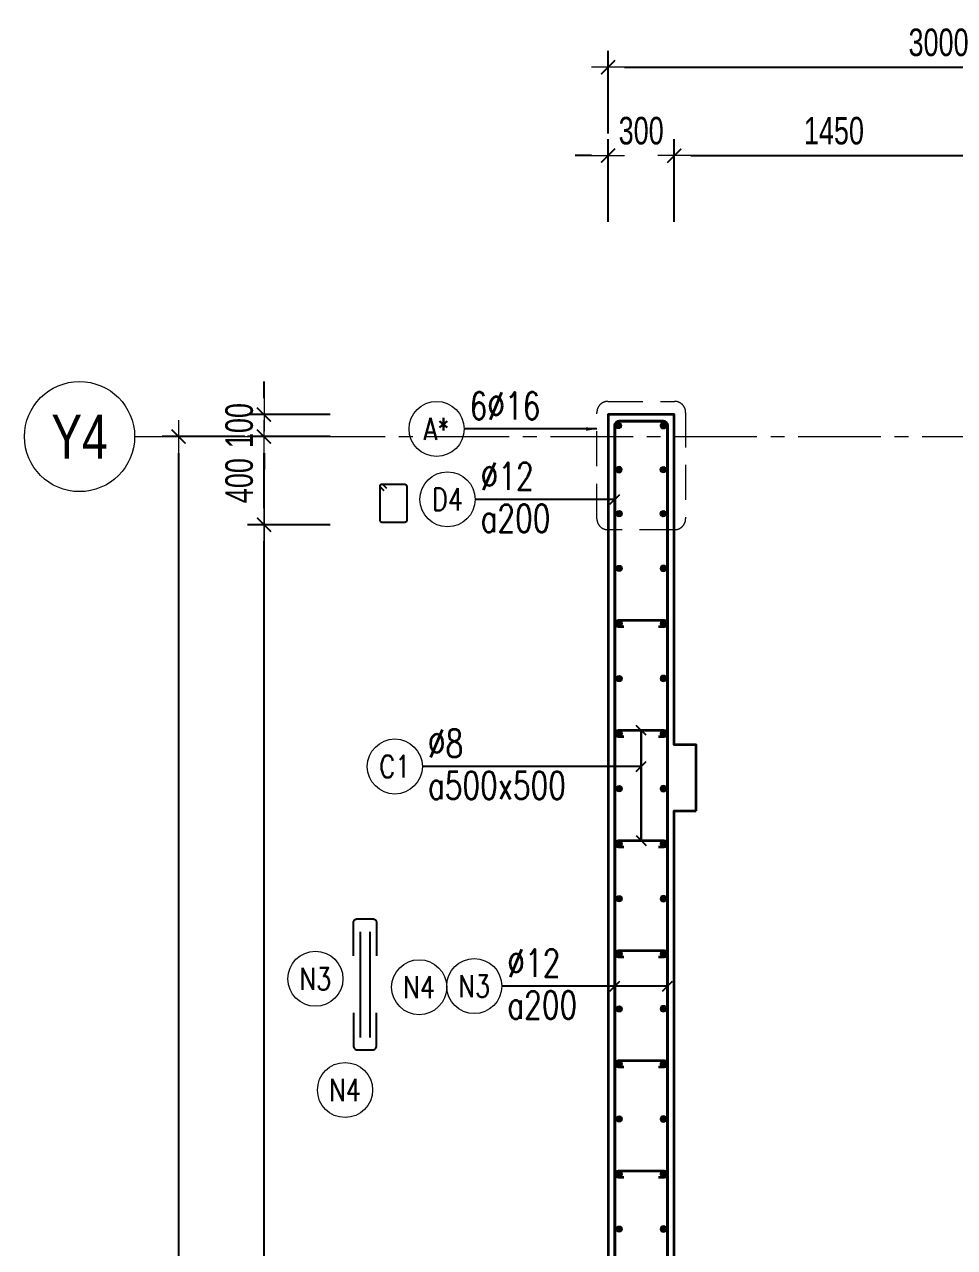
# Model space of a CAD drawing. Header units: millimetres. Extents: x 738475 to 1279438, y -34239 to 156422.
# Drawn here: x 1060104 to 1064326, y 16416 to 21970 of the extents above; entities that cross this region are included whole.
import ezdxf
from ezdxf.enums import TextEntityAlignment as Align

# ---------------------------------------------------------------- set-up
doc = ezdxf.new("R2010")
doc.units = ezdxf.units.MM
doc.header["$MEASUREMENT"] = 0
for name, pattern in [('HIDDEN', [9.525, 6.35, -3.175]), ('HIDDEN2', [4.7625, 3.175, -1.5875]), ('HT_Dim Grid$0$CENTER2', [1.125, 0.75, -0.125, 0.125, -0.125]), ('HT_Grid$0$CENTER2', [1.125, 0.75, -0.125, 0.125, -0.125])]:
    doc.linetypes.add(name, pattern=pattern)
doc.layers.get('0').update_dxf_attribs({"lineweight": 20})
doc.layers.get('Defpoints').update_dxf_attribs({"color": 151, "lineweight": 9})
doc.layers.add('Hidden', color=9, linetype='HIDDEN')
doc.layers.add('Ligature', color=1, linetype='Continuous')
for name, color, linetype, lineweight in [('HT_Dim Grid$0$NDC_S_AXIS', 5, 'HT_Dim Grid$0$CENTER2', 13), ('HT_Dim Grid$0$NDC_S_SYMBOL', 1, 'Continuous', 15), ('HT_Dim Grid$0$NDC_S_TEXT SYMBOL', 7, 'Continuous', 20), ('HT_Grid$0$NDC_S_AXIS', 5, 'HT_Grid$0$CENTER2', 13), ('KC-LEADER', 153, 'Continuous', 18), ('KC-THEP', 6, 'Continuous', 40), ('NDC_S_DIM', 1, 'Continuous', 15), ('NDC_S_HIDDEN', 8, 'HIDDEN2', 13), ('NDC_S_LEADER', 1, 'Continuous', 15), ('NDC_S_REBAR', 4, 'Continuous', 35), ('NDC_S_STIRRUP', 4, 'Continuous', 40), ('NDC_S_VN TEXT', 7, 'Continuous', 20), ('NDC_S_WALL', 6, 'Continuous', 35)]:
    doc.layers.add(name, color=color, linetype=linetype, lineweight=lineweight)
doc.styles.add('HT_Dim Grid$0$NDC_ANNO', font='', dxfattribs={"width": 0.8})
doc.styles.add('NDC_ARIAL', font='arial.ttf', dxfattribs={"width": 0.85})
doc.styles.add('NDC_DIM', font='', dxfattribs={"width": 0.75})
doc.styles.add('NDC_EN TXT', font='romans.shx', dxfattribs={"width": 0.8})
doc.styles.get('HT_Dim Grid$0$NDC_ANNO').set_extended_font_data('Dotum')
doc.styles.get('NDC_DIM').set_extended_font_data('Dotum')
doc.dimstyles.new('NDC_1-50', dxfattribs={"dimscale": 50, "dimtxt": 2.5, "dimasz": 1, "dimexe": 1.5, "dimexo": 0, "dimgap": 0.8, "dimtad": 1, "dimdec": 0, "dimdsep": 46, "dimtxsty": 'NDC_ARIAL', "dimblk": 'DIMMARK', "dimcen": 49999.938995, "dimdle": 1.5, "dimclrd": 1, "dimclre": 1, "dimclrt": 3, "dimadec": 0, "dimazin": 0, "dimtfac": 1, "dimtdec": 0, "dimtix": 1, "dimtmove": 2, "dimatfit": 3, "dimfxl": 1, "dimarcsym": 0})
doc.dimstyles.new('NDC_dim_30', dxfattribs={"dimscale": 30, "dimtxt": 2.5, "dimasz": 1.5, "dimexe": 1.5, "dimexo": 2.5, "dimgap": 1, "dimtad": 1, "dimdec": 0, "dimzin": 0, "dimdsep": 46, "dimtxsty": 'NDC_DIM', "dimblk": 'DIMMARK', "dimcen": 0.09, "dimdle": 1.2, "dimclrd": 1, "dimclre": 1, "dimclrt": 3, "dimadec": 0, "dimazin": 0, "dimtfac": 1, "dimtdec": 0, "dimtix": 1, "dimtofl": 0, "dimtmove": 0, "dimatfit": 3, "dimfxl": 6, "dimfxlon": 1, "dimtolj": 1, "dimtzin": 0, "dimarcsym": 0})
doc.dimstyles.new('NDC_dim_50', dxfattribs={"dimscale": 50, "dimtxt": 2.5, "dimasz": 1.5, "dimexe": 1.5, "dimexo": 2.5, "dimgap": 1, "dimtad": 1, "dimdec": 0, "dimzin": 0, "dimdsep": 46, "dimtxsty": 'NDC_DIM', "dimblk": 'DIMMARK', "dimcen": 0.09, "dimdle": 1.2, "dimclrd": 1, "dimclre": 1, "dimclrt": 3, "dimadec": 0, "dimazin": 0, "dimtfac": 1, "dimtdec": 0, "dimtix": 1, "dimtofl": 0, "dimtmove": 0, "dimatfit": 3, "dimfxl": 6, "dimfxlon": 1, "dimtolj": 1, "dimtzin": 0, "dimarcsym": 0})

# ---------------------------------------------------------------- blocks, each defined once
blk = doc.blocks.new('THEP')
at = {"layer": 'KC-LEADER', "color": 6}
blk.add_circle((0, 0), 14, dxfattribs=at)
at = {"layer": 'KC-THEP'}
for p, q in [((-14, 0), (14, 0)), ((9.9, 9.9), (-9.9, -9.9)), ((-9.9, 9.9), (9.9, -9.9)), ((0, 14), (0, -14))]:
    blk.add_line(p, q, dxfattribs=at)
blk = doc.blocks.new('A$C7BC65A55')
at = {"layer": 'Ligature'}
for p, q in [((-15.2, 372, 0), (-15.2, 38.5, 0)), ((15.2, 372, 0), (15.2, 38.5, 0))]:
    blk.add_line(p, q, dxfattribs=at)
for points in [[(-36.2, 296.5), (-36.2, 400.9, -0.414214), (-24, 413.1), (24, 413.1, -0.414214), (36.2, 400.9), (36.2, 296.5)], [(-36.2, 116.5), (-36.2, 12.2, 0.414214), (-24, 0), (24, 0, 0.414214), (36.2, 12.2), (36.2, 116.5)]]:
    blk.add_lwpolyline(points, format="xyb", dxfattribs=at)
blk = doc.blocks.new('DIMMARK')
at = {"layer": 'NDC_S_DIM', "color": 1}
blk.add_line((-1.5, 0), (1, 0), dxfattribs=at)
at = {"layer": 'NDC_S_DIM', "color": 2, "const_width": 0.1}
blk.add_lwpolyline([(-0.424, -0.424), (0.424, 0.424)], dxfattribs=at)
blk = doc.blocks.new('*U11')
blk.add_circle((-2.5, 0), 2.5)
at = {"layer": 'NDC_S_VN TEXT', "color": 3, "style": 'NDC_EN TXT', "width": 0.75}
for tag, p in [('DK1', (0.5, 0.85)), ('KC1', (0.5, -2.97))]:
    blk.add_attdef(tag, p, '', height=2.5, dxfattribs=at)
at = {"layer": 'NDC_S_VN TEXT', "color": 7, "style": 'NDC_EN TXT', "width": 0.8}
blk.add_attdef('SH2', text='', height=2, dxfattribs=at).set_placement((-2.5, 0), align=Align.MIDDLE)
blk = doc.blocks.new('*U12')
blk.add_circle((-2.5, 0), 2.5)
at = {"layer": 'NDC_S_VN TEXT', "color": 3, "style": 'NDC_EN TXT', "width": 0.75}
for tag, p in [('DK1', (0.5, 0.85)), ('KC1', (0.5, -2.97))]:
    blk.add_attdef(tag, p, '', height=2.5, dxfattribs=at)
at = {"layer": 'NDC_S_VN TEXT', "color": 7, "style": 'NDC_EN TXT', "width": 0.8}
blk.add_attdef('SH2', text='', height=2, dxfattribs=at).set_placement((-2.5, 0), align=Align.MIDDLE)
blk = doc.blocks.new('*U13')
blk.add_circle((-2.5, 0), 2.5)
at = {"layer": 'NDC_S_VN TEXT', "color": 3, "style": 'NDC_EN TXT', "width": 0.75}
blk.add_attdef('DK1', (0.5, 0.85), '', height=2.5, dxfattribs=at)
at = {"layer": 'NDC_S_VN TEXT', "color": 7, "style": 'NDC_EN TXT', "width": 0.8}
blk.add_attdef('SH2', text='', height=2, dxfattribs=at).set_placement((-2.5, 0), align=Align.MIDDLE)
blk = doc.blocks.new('*D926')
at = {"layer": 'Defpoints', "color": 0, "ltscale": 200, "transparency": 16777216}
for p in [(1063053.3, 21374), (1062753.3, 20198.3), (1063053.3, 19698.3)]:
    blk.add_point(p, dxfattribs=at)
at = {"layer": 'NDC_S_DIM', "color": 1, "lineweight": -2, "ltscale": 200, "transparency": 16777216}
for p, q in [((1062753.3, 21074), (1062753.3, 21449)), ((1063053.3, 21074), (1063053.3, 21449)), ((1062678.3, 21374), (1062603.3, 21374)), ((1063128.3, 21374), (1063203.3, 21374))]:
    blk.add_line(p, q, dxfattribs=at)
at = {"layer": 'NDC_S_DIM', "color": 1, "lineweight": -2, "ltscale": 200, "transparency": 16777216, "xscale": 75, "yscale": 75, "zscale": 75}
blk.add_blockref('DIMMARK', (1062753.3, 21374), dxfattribs=at)
at = {"layer": 'NDC_S_DIM', "color": 1, "lineweight": -2, "ltscale": 200, "transparency": 16777216, "xscale": 75, "yscale": 75, "zscale": 75, "rotation": 180}
blk.add_blockref('DIMMARK', (1063053.3, 21374), dxfattribs=at)
at = {"layer": 'NDC_S_DIM', "color": 3, "ltscale": 200, "transparency": 16777216, "insert": (1062903.3, 21486.6), "char_height": 125, "attachment_point": 5, "style": 'NDC_DIM'}
blk.add_mtext('\\A1;300', dxfattribs=at)
blk = doc.blocks.new('*D927')
at = {"layer": 'Defpoints', "color": 0, "ltscale": 200, "transparency": 16777216}
for p in [(1064503.3, 21374), (1063053.3, 20198.3), (1064503.3, 20198.3)]:
    blk.add_point(p, dxfattribs=at)
at = {"layer": 'NDC_S_DIM', "color": 1, "lineweight": -2, "ltscale": 200, "transparency": 16777216}
for p, q in [((1063053.3, 21074), (1063053.3, 21449)), ((1064503.3, 21074), (1064503.3, 21449)), ((1063128.3, 21374), (1064428.3, 21374))]:
    blk.add_line(p, q, dxfattribs=at)
at = {"layer": 'NDC_S_DIM', "color": 1, "lineweight": -2, "ltscale": 200, "transparency": 16777216, "xscale": 75, "yscale": 75, "zscale": 75, "rotation": 180}
blk.add_blockref('DIMMARK', (1063053.3, 21374), dxfattribs=at)
at = {"layer": 'NDC_S_DIM', "color": 1, "lineweight": -2, "ltscale": 200, "transparency": 16777216, "xscale": 75, "yscale": 75, "zscale": 75}
blk.add_blockref('DIMMARK', (1064503.3, 21374), dxfattribs=at)
at = {"layer": 'NDC_S_DIM', "color": 3, "ltscale": 200, "transparency": 16777216, "insert": (1063778.3, 21486.6), "char_height": 125, "attachment_point": 5, "style": 'NDC_DIM'}
blk.add_mtext('\\A1;1450', dxfattribs=at)
blk = doc.blocks.new('*D937')
at = {"layer": 'Defpoints', "color": 0, "ltscale": 200, "transparency": 16777216}
for p in [(1065753.3, 21775.1), (1062753.3, 21074), (1065753.3, 21074)]:
    blk.add_point(p, dxfattribs=at)
at = {"layer": 'NDC_S_DIM', "color": 1, "lineweight": -2, "ltscale": 200, "transparency": 16777216}
for p, q in [((1062753.3, 21475.1), (1062753.3, 21850.1)), ((1065753.3, 21475.1), (1065753.3, 21850.1)), ((1062828.3, 21775.1), (1065678.3, 21775.1))]:
    blk.add_line(p, q, dxfattribs=at)
at = {"layer": 'NDC_S_DIM', "color": 1, "lineweight": -2, "ltscale": 200, "transparency": 16777216, "xscale": 75, "yscale": 75, "zscale": 75, "rotation": 180}
blk.add_blockref('DIMMARK', (1062753.3, 21775.1), dxfattribs=at)
at = {"layer": 'NDC_S_DIM', "color": 1, "lineweight": -2, "ltscale": 200, "transparency": 16777216, "xscale": 75, "yscale": 75, "zscale": 75}
blk.add_blockref('DIMMARK', (1065753.3, 21775.1), dxfattribs=at)
at = {"layer": 'NDC_S_DIM', "color": 3, "ltscale": 200, "transparency": 16777216, "insert": (1064253.3, 21887.7), "char_height": 125, "attachment_point": 5, "style": 'NDC_DIM'}
blk.add_mtext('\\A1;3000', dxfattribs=at)
blk = doc.blocks.new('*D939')
at = {"layer": 'Defpoints', "color": 0, "ltscale": 200, "transparency": 16777216}
for p in [(1061191.5, 19698.3), (1062753.3, 19698.3), (1062753.3, 11498.3)]:
    blk.add_point(p, dxfattribs=at)
at = {"layer": 'NDC_S_DIM', "color": 1, "lineweight": -2, "ltscale": 200, "transparency": 16777216}
for p, q in [((1061491.5, 19698.3), (1061116.5, 19698.3)), ((1061191.5, 11573.3), (1061191.5, 19623.3)), ((1061491.5, 11498.3), (1061116.5, 11498.3))]:
    blk.add_line(p, q, dxfattribs=at)
at = {"layer": 'NDC_S_DIM', "color": 1, "lineweight": -2, "ltscale": 200, "transparency": 16777216, "xscale": 75, "yscale": 75, "zscale": 75}
for p, rotation in [((1061191.5, 19698.3), 90), ((1061191.5, 11498.3), 270)]:
    blk.add_blockref('DIMMARK', p, dxfattribs=dict(at, rotation=rotation))
at = {"layer": 'NDC_S_DIM', "color": 3, "ltscale": 200, "transparency": 16777216, "insert": (1061079, 15598.3), "char_height": 125, "attachment_point": 5, "rotation": 90, "style": 'NDC_DIM'}
blk.add_mtext('\\A1;8200', dxfattribs=at)
blk = doc.blocks.new('*D940')
at = {"layer": 'Defpoints', "color": 0, "ltscale": 200, "transparency": 16777216}
for p in [(1061191.5, 20098.3), (1062753.3, 20098.3), (1062753.3, 19698.3)]:
    blk.add_point(p, dxfattribs=at)
at = {"layer": 'NDC_S_DIM', "color": 1, "lineweight": -2, "ltscale": 200, "transparency": 16777216}
for p, q in [((1061491.5, 20098.3), (1061116.5, 20098.3)), ((1061191.5, 19773.3), (1061191.5, 20023.3)), ((1061491.5, 19698.3), (1061116.5, 19698.3))]:
    blk.add_line(p, q, dxfattribs=at)
at = {"layer": 'NDC_S_DIM', "color": 1, "lineweight": -2, "ltscale": 200, "transparency": 16777216, "xscale": 75, "yscale": 75, "zscale": 75}
for p, rotation in [((1061191.5, 20098.3), 90), ((1061191.5, 19698.3), 270)]:
    blk.add_blockref('DIMMARK', p, dxfattribs=dict(at, rotation=rotation))
at = {"layer": 'NDC_S_DIM', "color": 3, "ltscale": 200, "transparency": 16777216, "insert": (1061079, 19898.3), "char_height": 125, "attachment_point": 5, "rotation": 90, "style": 'NDC_DIM'}
blk.add_mtext('\\A1;400', dxfattribs=at)
blk = doc.blocks.new('*D941')
at = {"layer": 'Defpoints', "color": 0, "ltscale": 200, "transparency": 16777216}
for p in [(1060804, 20098.3), (1062753.3, 20098.3), (1062753.3, 11098.3)]:
    blk.add_point(p, dxfattribs=at)
at = {"layer": 'NDC_S_DIM', "color": 1, "lineweight": -2, "ltscale": 200, "transparency": 16777216}
for p, q in [((1061104, 20098.3), (1060729, 20098.3)), ((1060804, 11173.3), (1060804, 20023.3)), ((1061104, 11098.3), (1060729, 11098.3))]:
    blk.add_line(p, q, dxfattribs=at)
at = {"layer": 'NDC_S_DIM', "color": 1, "lineweight": -2, "ltscale": 200, "transparency": 16777216, "xscale": 75, "yscale": 75, "zscale": 75}
for p, rotation in [((1060804, 20098.3), 90), ((1060804, 11098.3), 270)]:
    blk.add_blockref('DIMMARK', p, dxfattribs=dict(at, rotation=rotation))
at = {"layer": 'NDC_S_DIM', "color": 3, "ltscale": 200, "transparency": 16777216, "insert": (1060691.4, 15598.3), "char_height": 125, "attachment_point": 5, "rotation": 90, "style": 'NDC_DIM'}
blk.add_mtext('\\A1;9000', dxfattribs=at)
blk = doc.blocks.new('*U20')
at = {"layer": 'HT_Dim Grid$0$NDC_S_SYMBOL'}
blk.add_line((5, 0), (9, 0), dxfattribs=at)
blk.add_circle((0, 0), 5, dxfattribs=at)
at = {"layer": 'HT_Dim Grid$0$NDC_S_TEXT SYMBOL', "color": 7, "style": 'HT_Dim Grid$0$NDC_ANNO', "width": 0.8}
blk.add_attdef('GRID', text='', height=4, rotation=270, dxfattribs=at).set_placement((0, 0), align=Align.MIDDLE)
blk = doc.blocks.new('*D945')
at = {"layer": 'Defpoints', "color": 0, "ltscale": 200, "transparency": 16777216}
for p in [(1061191.5, 20198.3), (1062753.3, 20198.3), (1062753.3, 20098.3)]:
    blk.add_point(p, dxfattribs=at)
at = {"layer": 'NDC_S_DIM', "color": 1, "lineweight": -2, "ltscale": 200, "transparency": 16777216}
for p, q in [((1061191.5, 20273.3), (1061191.5, 20348.3)), ((1061491.5, 20198.3), (1061116.5, 20198.3)), ((1061491.5, 20098.3), (1061116.5, 20098.3)), ((1061191.5, 20023.3), (1061191.5, 19948.3))]:
    blk.add_line(p, q, dxfattribs=at)
at = {"layer": 'NDC_S_DIM', "color": 1, "lineweight": -2, "ltscale": 200, "transparency": 16777216, "xscale": 75, "yscale": 75, "zscale": 75}
for p, rotation in [((1061191.5, 20198.3), 270), ((1061191.5, 20098.3), 90)]:
    blk.add_blockref('DIMMARK', p, dxfattribs=dict(at, rotation=rotation))
at = {"layer": 'NDC_S_DIM', "color": 3, "ltscale": 200, "transparency": 16777216, "insert": (1061079, 20148.3), "char_height": 125, "attachment_point": 5, "rotation": 90, "style": 'NDC_DIM'}
blk.add_mtext('\\A1;100', dxfattribs=at)

msp = doc.modelspace()

# ---------------------------------------------------------------- linework, layer by layer
for centre in [(1061424.622, 17636.192), (1061895.591, 17598.032), (1061559.07, 17131.19)]:
    msp.add_circle(centre, 125)
at = {"layer": 'HT_Grid$0$NDC_S_AXIS', "ltscale": 500}
msp.add_line((1060803.973, 20098.282), (1079616.991, 20098.282), dxfattribs=at)
at = {"layer": 'Ligature'}
msp.add_lwpolyline([(1061736.37, 19852.36), (1061720.404, 19868.326, -0.66817864), (1061726.177, 19882.264), (1061830.806, 19882.264, -0.41421356), (1061838.971, 19874.1), (1061838.971, 19716.992, -0.41421356), (1061830.806, 19708.827), (1061726.177, 19708.827, -0.41421356), (1061718.012, 19716.992), (1061718.012, 19874.1, -0.66817864), (1061731.951, 19879.873), (1061747.917, 19863.907)], format="xyb", dxfattribs=at)
at = {"layer": 'NDC_S_HIDDEN', "ltscale": 50}
msp.add_lwpolyline([(1062752.328, 20258.191), (1063055.051, 20258.191, -0.41421356), (1063105.051, 20208.191), (1063105.051, 19725.458, -0.41421356), (1063055.051, 19675.458), (1062752.328, 19675.458, -0.41421356), (1062702.328, 19725.458), (1062702.328, 20208.191, -0.41421356)], format="xyb", close=True, dxfattribs=at)
at = {"layer": 'NDC_S_REBAR'}
for points in [[(1062824.914, 19234.528), (1062799.914, 19234.528, -1), (1062799.914, 19264.528), (1063006.938, 19264.528, -1), (1063006.938, 19234.528), (1062981.938, 19234.528)], [(1062824.886, 18734.528), (1062799.886, 18734.528, -1), (1062799.886, 18764.528), (1063006.91, 18764.528, -1), (1063006.91, 18734.528), (1062981.91, 18734.528)], [(1062824.886, 18234.528), (1062799.886, 18234.528, -1), (1062799.886, 18264.528), (1063006.91, 18264.528, -1), (1063006.91, 18234.528), (1062981.91, 18234.528)], [(1062824.914, 17734.528), (1062799.914, 17734.528, -1), (1062799.914, 17764.528), (1063006.938, 17764.528, -1), (1063006.938, 17734.528), (1062981.938, 17734.528)], [(1062824.914, 17234.528), (1062799.914, 17234.528, -1), (1062799.914, 17264.528), (1063006.938, 17264.528, -1), (1063006.938, 17234.528), (1062981.938, 17234.528)], [(1062824.914, 16734.528), (1062799.914, 16734.528, -1), (1062799.914, 16764.528), (1063006.938, 16764.528, -1), (1063006.938, 16734.528), (1062981.938, 16734.528)]]:
    msp.add_lwpolyline(points, format="xyb", dxfattribs=at)
at = {"layer": 'NDC_S_STIRRUP'}
msp.add_lwpolyline([(1062983.349, 11088.282), (1063023.349, 11048.282, -0.41421356), (1063003.349, 11028.282), (1062803.349, 11028.282, -0.41421356), (1062783.349, 11048.282), (1062783.349, 20148.282, -0.41421356), (1062803.349, 20168.282), (1063003.349, 20168.282, -0.41421356), (1063023.349, 20148.282), (1063023.349, 11048.282, -0.41421356), (1063003.349, 11028.282), (1062963.349, 11068.282)], format="xyb", dxfattribs=at)
at = {"layer": 'NDC_S_WALL'}
msp.add_lwpolyline([(1063153.349, 18398.282), (1063153.349, 18698.282), (1063053.349, 18698.282), (1063053.349, 20198.282), (1062753.349, 20198.282), (1062753.349, 10998.282), (1063153.349, 10998.282), (1063153.349, 11498.282), (1063053.349, 11498.282), (1063053.349, 18398.282), (1063153.349, 18398.282)], dxfattribs=at)

# ---------------------------------------------------------------- block references
at = {"layer": 'Hidden', "xscale": 1.44, "yscale": 1.44, "zscale": 1.44}
msp.add_blockref('A$C7BC65A55', (1061649.702, 17313.912, 0.03), dxfattribs=at)
at = {"layer": 'HT_Dim Grid$0$NDC_S_AXIS'}
ref = msp.add_blockref('*U20', (1060353.973, 20098.282), dxfattribs=dict(at, xscale=50, yscale=50, zscale=150))
ref.add_attrib('GRID', 'Y4', dxfattribs={"layer": 'HT_Dim Grid$0$NDC_S_TEXT SYMBOL', "color": 7, "height": 200, "style": 'HT_Dim Grid$0$NDC_ANNO', "width": 0.8}).set_placement((1060353.973, 20098.282), align=Align.MIDDLE)
at = {"layer": 'KC-THEP', "rotation": 189.6685644363809}
for p in [(1062799.836, 20148.282), (1063003.349, 19948.282), (1062803.349, 19748.282), (1063003.349, 19748.282), (1062803.377, 19499.528), (1062803.377, 19249.528), (1062803.377, 18999.528), (1062803.377, 18749.528), (1062803.377, 18499.528), (1062803.377, 18249.528), (1062803.377, 17999.528), (1062803.377, 17749.528), (1062803.377, 17499.528), (1062803.377, 17249.528), (1062803.377, 16999.528), (1062803.377, 16749.528), (1062803.377, 16499.528)]:
    msp.add_blockref('THEP', p, dxfattribs=at)
at = {"layer": 'KC-THEP', "xscale": -1}
for p, rotation in [((1063003.349, 20148.282), 350.3314355636191), ((1062803.349, 19948.282), 170.331435563619), ((1063003.349, 19499.829), 350.3314355636191), ((1063003.349, 19249.829), 350.3314355636191), ((1063003.349, 18999.829), 350.3314355636191), ((1063003.349, 18749.829), 350.3314355636191), ((1063003.349, 18499.829), 350.3314355636191), ((1063003.349, 18249.829), 350.3314355636191), ((1063003.349, 17999.829), 350.3314355636191), ((1063003.349, 17749.829), 350.3314355636191), ((1063003.349, 17499.829), 350.3314355636191), ((1063003.349, 17249.829), 350.3314355636191), ((1063003.349, 16999.829), 350.3314355636191), ((1063003.349, 16749.829), 350.3314355636191), ((1063003.349, 16499.829), 350.3314355636191)]:
    msp.add_blockref('THEP', p, dxfattribs=dict(at, rotation=rotation))
at = {"layer": 'NDC_S_VN TEXT', "xscale": 50, "yscale": 50, "zscale": 50}
for name, p, values in [('*U13', (1062099.57, 20132.936), {'SH2': 'A*', 'DK1': '6%%C16'}), ('*U11', (1062149.294, 19813.361), {'SH2': 'D4', 'DK1': '%%C12', 'KC1': 'a200'}), ('*U12', (1061910.085, 18600.166), {'SH2': 'C1', 'DK1': '%%c8', 'KC1': 'a500x500'}), ('*U11', (1062270.534, 17603.201), {'SH2': 'N3', 'DK1': '%%C12', 'KC1': 'a200'})]:
    msp.add_blockref(name, p, dxfattribs=at).add_auto_attribs(values)

# ---------------------------------------------------------------- texts
at = {"layer": 'NDC_S_VN TEXT', "color": 7, "style": 'NDC_EN TXT', "width": 0.8}
for tag, p in [('N3', (1061424.622, 17636.192)), ('N4', (1061895.591, 17598.032)), ('N4', (1061559.07, 17131.19))]:
    msp.add_attdef(tag, text='3', height=100, dxfattribs=at).set_placement(p, align=Align.MIDDLE)

# ---------------------------------------------------------------- dimensions: what is measured, and where the dimension line sits
at = {"layer": 'NDC_S_DIM', "ltscale": 200}
for base, p1, p2, picture, middle in [((1065753.349, 21775.127), (1062753.349, 21073.996), (1065753.349, 21073.996), '*D937', (1064253.349, 21887.711)), ((1063053.349, 21373.996), (1062753.349, 20198.282), (1063053.349, 19698.282), '*D926', (1062903.349, 21486.581))]:
    dim = msp.add_linear_dim(base=base, p1=p1, p2=p2, dimstyle='NDC_dim_50', dxfattribs=at)
    dim.commit()
    dim.dimension.update_dxf_attribs({"geometry": picture, "text_midpoint": middle})
dim = msp.add_linear_dim(base=(1064503.349, 21373.996), p1=(1063053.349, 20198.282), p2=(1064503.349, 20198.282), dimstyle='NDC_dim_50', override={"dimtmove": 1}, dxfattribs=at)
dim.commit()
dim.dimension.update_dxf_attribs({"geometry": '*D927', "text_midpoint": (1063778.349, 21486.581)})
for base, p1, p2, picture, middle in [((1061191.543, 20198.282), (1062753.349, 20098.282), (1062753.349, 20198.282), '*D945', (1061078.959, 20148.282)), ((1061191.543, 20098.282), (1062753.349, 19698.282), (1062753.349, 20098.282), '*D940', (1061078.959, 19898.282)), ((1061191.543, 19698.282), (1062753.349, 11498.282), (1062753.349, 19698.282), '*D939', (1061078.959, 15598.282))]:
    dim = msp.add_linear_dim(base=base, p1=p1, p2=p2, angle=90, dimstyle='NDC_dim_50', override={"dimtmove": 1}, dxfattribs=at)
    dim.commit()
    dim.dimension.update_dxf_attribs({"geometry": picture, "text_midpoint": middle})
dim = msp.add_linear_dim(base=(1060803.973, 20098.282), p1=(1062753.349, 11098.282), p2=(1062753.349, 20098.282), angle=90, dimstyle='NDC_dim_50', dxfattribs=at)
dim.commit()
dim.dimension.update_dxf_attribs({"geometry": '*D941', "text_midpoint": (1060691.388, 15598.282)})

# ---------------------------------------------------------------- leaders
at = {"layer": 'NDC_S_LEADER'}
for points, dimstyle, override in [([(1062702.328, 20132.936), (1062099.57, 20132.936)], 'NDC_1-50', {"dimgap": 0.8, "dimtad": 0}), ([(1062783.349, 19813.361), (1062149.294, 19813.361)], 'NDC_dim_30', {"dimtad": 0, "dimldrblk": 'Oblique'}), ([(1062903.398, 18764.528), (1062903.398, 18264.528)], 'NDC_dim_30', {"dimtad": 0, "dimldrblk": 'Oblique'}), ([(1062903.398, 18264.528), (1062903.398, 18764.528)], 'NDC_dim_30', {"dimtad": 0, "dimldrblk": 'Oblique'}), ([(1062903.398, 18600.165), (1061910.085, 18600.165)], 'NDC_dim_30', {"dimtad": 0, "dimldrblk": 'Oblique'}), ([(1063023.349, 17603.02), (1062270.534, 17603.02)], 'NDC_dim_30', {"dimtad": 0, "dimldrblk": 'Oblique'}), ([(1062783.349, 17603.02), (1062270.534, 17603.02)], 'NDC_dim_30', {"dimtad": 0, "dimldrblk": 'Oblique'})]:
    msp.add_leader(points, dimstyle=dimstyle, override=override, dxfattribs=at)

doc.saveas('drawing.dxf')
